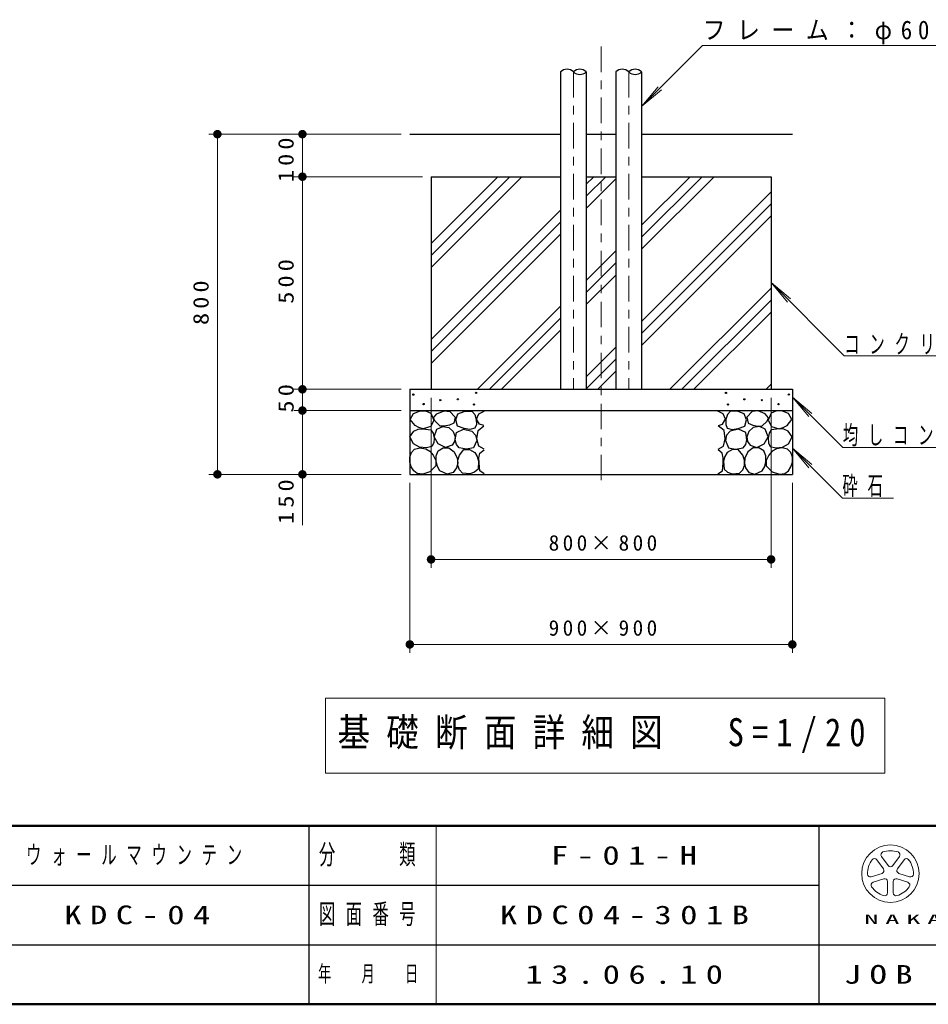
# Model space of a CAD drawing. Units: millimetres on the paper, with parts at other scales. Extents: x -785 to -420, y 0 to 257.
# Drawn here: x -584 to -477.1, y 0 to 115.8 of the extents above; entities that cross this region are included whole.
import ezdxf

# ---------------------------------------------------------------- set-up
doc = ezdxf.new("R2010")
doc.units = ezdxf.units.MM
doc.linetypes.add('USER2', pattern=[6, 3, -1, 1, -1])
doc.layers.add('LY_1', color=7, linetype='Continuous', lineweight=25)
doc.layers.add('LY_2', color=7, linetype='Continuous', lineweight=13)
doc.layers.add('LY_3', color=7, linetype='Continuous')
doc.styles.add('ＭＳ ゴシック', font='')
doc.styles.get('ＭＳ ゴシック').set_extended_font_data('MS Gothic')

# ---------------------------------------------------------------- blocks, each defined once
blk = doc.blocks.new('filled_dot')
at = {"color": 0, "linetype": 'Continuous', "lineweight": -2, "const_width": 1.25}
blk.add_lwpolyline([(-0.625, 0, 1), (0.625, 0, 1)], format="xyb", close=True, dxfattribs=at)

msp = doc.modelspace()

# ---------------------------------------------------------------- linework, layer by layer
at = {"layer": 'LY_1', "linetype": 'USER2', "lineweight": 13}
for p, q in [((-515.61, 112.615), (-515.61, 60.865)), ((-518.86, 109.641), (-518.86, 72.315)), ((-512.36, 109.641), (-512.36, 72.315))]:
    msp.add_line(p, q, dxfattribs=at)
at = {"layer": 'LY_1', "lineweight": 13}
for p, q in [((-503.672, 112.729), (-510.813, 105.588)), ((-503.672, 112.729), (-461.672, 112.729)), ((-510.813, 105.588), (-508.885, 107.886)), ((-510.813, 105.588), (-508.515, 107.517)), ((-539.11, 102.315), (-561.741, 102.315)), ((-560.741, 62.315), (-560.741, 102.315)), ((-550.741, 97.315), (-550.741, 102.315)), ((-536.61, 97.315), (-551.741, 97.315)), ((-550.741, 72.315), (-550.741, 97.315)), ((-535.61, 86.644), (-524.939, 97.315)), ((-535.61, 88.058), (-526.353, 97.315)), ((-535.61, 89.473), (-527.767, 97.315)), ((-517.347, 95.007), (-515.04, 97.315)), ((-517.347, 96.421), (-516.454, 97.315)), ((-510.847, 88.779), (-502.312, 97.315)), ((-510.847, 90.193), (-503.726, 97.315)), ((-510.847, 91.608), (-505.14, 97.315)), ((-517.347, 93.593), (-513.872, 97.068)), ((-510.847, 80.294), (-495.61, 95.531)), ((-510.847, 78.88), (-495.61, 94.117)), ((-535.61, 78.159), (-520.372, 93.396)), ((-510.847, 77.466), (-495.61, 92.703)), ((-535.61, 76.745), (-520.372, 91.982)), ((-535.61, 75.33), (-520.372, 90.568)), ((-517.347, 85.108), (-513.872, 88.583)), ((-517.347, 83.693), (-513.872, 87.168)), ((-517.347, 82.279), (-513.872, 85.754)), ((-495.61, 84.875), (-493.681, 82.577)), ((-495.61, 84.875), (-493.312, 82.947)), ((-486.994, 76.259), (-495.61, 84.875)), ((-507.513, 72.315), (-495.61, 84.218)), ((-506.098, 72.315), (-495.61, 82.804)), ((-530.14, 72.315), (-520.372, 82.083)), ((-504.684, 72.315), (-495.61, 81.389)), ((-528.726, 72.315), (-520.372, 80.668)), ((-527.312, 72.315), (-520.372, 79.254)), ((-517.347, 73.794), (-513.872, 77.269)), ((-517.347, 72.38), (-513.872, 75.855)), ((-486.994, 76.259), (-468.994, 76.259)), ((-515.998, 72.315), (-513.872, 74.441)), ((-539.11, 72.315), (-551.741, 72.315)), ((-550.741, 69.815), (-550.741, 72.315)), ((-496.199, 72.315), (-495.61, 72.904)), ((-535.61, 71.315), (-535.61, 51.315)), ((-495.61, 71.315), (-495.61, 51.315)), ((-493.11, 71.397), (-491.181, 69.099)), ((-493.11, 71.397), (-490.812, 69.469)), ((-487.165, 65.453), (-493.11, 71.397)), ((-539.11, 69.815), (-551.741, 69.815)), ((-550.741, 56.344), (-550.741, 69.815)), ((-493.11, 65.395), (-491.181, 63.097)), ((-493.11, 65.395), (-490.812, 63.467)), ((-487.218, 59.503), (-493.11, 65.395)), ((-487.165, 65.453), (-463.165, 65.453)), ((-539.11, 62.315), (-561.741, 62.315)), ((-538.11, 61.315), (-538.11, 41.315)), ((-493.11, 61.315), (-493.11, 41.315)), ((-487.218, 59.503), (-481.218, 59.503)), ((-495.61, 52.315), (-535.61, 52.315)), ((-493.11, 42.315), (-538.11, 42.315)), ((-548.012, 35.995), (-548.012, 27.195)), ((-482.212, 35.995), (-548.012, 35.995)), ((-482.212, 27.195), (-482.212, 35.995)), ((-548.012, 27.195), (-482.212, 27.195))]:
    msp.add_line(p, q, dxfattribs=at)
at = {"layer": 'LY_1'}
for p, q in [((-520.372, 109.641), (-520.372, 72.315)), ((-517.347, 109.641), (-517.347, 72.315)), ((-513.872, 109.641), (-513.872, 72.315)), ((-510.847, 109.641), (-510.847, 72.315)), ((-538.11, 102.315), (-520.372, 102.315)), ((-517.347, 102.315), (-513.872, 102.315)), ((-510.847, 102.315), (-493.11, 102.315)), ((-535.61, 97.315), (-520.372, 97.315)), ((-535.61, 97.315), (-535.61, 72.315)), ((-517.347, 97.315), (-513.872, 97.315)), ((-510.847, 97.315), (-495.61, 97.315)), ((-495.61, 97.315), (-495.61, 72.315)), ((-538.11, 72.315), (-493.11, 72.315)), ((-538.11, 72.315), (-538.11, 62.315)), ((-493.11, 72.315), (-493.11, 62.315)), ((-538.11, 69.815), (-493.11, 69.815)), ((-538.11, 62.315), (-493.11, 62.315))]:
    msp.add_line(p, q, dxfattribs=at)
for points in [[(-536.55, 67.68), (-537.032, 67.809), (-537.492, 68.057), (-538.057, 68.779), (-537.665, 69.454), (-536.958, 69.737), (-536.243, 69.768), (-535.623, 69.517), (-535.278, 68.701), (-535.654, 67.931)], [(-534.055, 67.974), (-534.535, 67.961), (-535.132, 68.584), (-535.314, 68.947), (-534.912, 69.415), (-534.081, 69.791), (-533.393, 69.7), (-532.757, 69.038), (-532.926, 68.35), (-533.445, 68.104)], [(-531.732, 67.696), (-532.507, 67.994), (-532.706, 68.709), (-532.447, 69.424), (-531.732, 69.722), (-530.819, 69.742), (-530.477, 69.362), (-530.302, 68.768), (-530.273, 68.177), (-530.461, 67.736), (-531.048, 67.571)], [(-499.487, 67.696), (-498.713, 67.994), (-498.514, 68.709), (-498.772, 69.424), (-499.487, 69.722), (-500.401, 69.742), (-500.742, 69.362), (-500.917, 68.768), (-500.947, 68.177), (-500.758, 67.736), (-500.171, 67.571)], [(-497.165, 67.974), (-496.684, 67.961), (-496.087, 68.584), (-495.906, 68.947), (-496.308, 69.415), (-497.139, 69.791), (-497.826, 69.7), (-498.462, 69.038), (-498.294, 68.35), (-497.775, 68.104)], [(-494.67, 67.68), (-494.188, 67.809), (-493.728, 68.057), (-493.162, 68.779), (-493.555, 69.454), (-494.262, 69.737), (-494.977, 69.768), (-495.597, 69.517), (-495.942, 68.701), (-495.565, 67.931)], [(-536.958, 65.495), (-537.665, 65.919), (-538.089, 66.72), (-537.618, 67.411), (-537.121, 67.615), (-536.565, 67.678), (-535.639, 67.536), (-535.366, 67.138), (-535.262, 66.578), (-535.287, 66.018), (-535.513, 65.605), (-536.157, 65.432)], [(-533.915, 65.479), (-534.78, 65.912), (-535.255, 66.733), (-534.91, 67.641), (-534.239, 67.932), (-533.504, 67.814), (-532.993, 67.363), (-532.769, 66.712), (-532.844, 66.171), (-533.137, 65.739)], [(-531.434, 65.288), (-532.308, 65.427), (-532.625, 65.83), (-532.765, 66.38), (-532.626, 67.254), (-531.794, 67.633), (-530.799, 67.393), (-530.382, 66.921), (-530.243, 66.301), (-530.6, 65.447)], [(-499.785, 65.288), (-498.911, 65.427), (-498.594, 65.83), (-498.454, 66.38), (-498.593, 67.254), (-499.425, 67.633), (-500.421, 67.393), (-500.838, 66.921), (-500.977, 66.301), (-500.619, 65.447)], [(-497.304, 65.479), (-496.44, 65.912), (-495.964, 66.733), (-496.31, 67.641), (-496.98, 67.932), (-497.715, 67.814), (-498.227, 67.363), (-498.45, 66.712), (-498.376, 66.171), (-498.083, 65.739)], [(-494.262, 65.495), (-493.555, 65.919), (-493.131, 66.72), (-493.602, 67.411), (-494.099, 67.615), (-494.654, 67.678), (-495.581, 67.536), (-495.854, 67.138), (-495.958, 66.578), (-495.933, 66.018), (-495.706, 65.605), (-495.063, 65.432)], [(-536.581, 62.338), (-537.225, 62.401), (-537.65, 62.717), (-537.947, 63.186), (-538.123, 63.75), (-538.12, 64.333), (-537.927, 64.87), (-537.555, 65.275), (-536.915, 65.449), (-536.236, 65.322), (-535.745, 65.026), (-535.356, 64.584), (-535.048, 63.95), (-535.042, 63.312), (-535.733, 62.621)], [(-533.699, 62.318), (-534.564, 62.729), (-534.865, 63.224), (-534.996, 63.832), (-534.997, 64.498), (-534.758, 65.064), (-534.186, 65.415), (-533.504, 65.431), (-532.874, 64.963), (-532.532, 64.199), (-532.477, 63.625), (-532.596, 63.075), (-533.007, 62.513)], [(-531.037, 62.364), (-531.911, 62.463), (-532.278, 62.841), (-532.467, 63.357), (-532.466, 63.981), (-532.269, 64.588), (-531.752, 65.224), (-531.086, 65.247), (-530.461, 64.886), (-530.166, 64.423), (-530.024, 63.873), (-530.084, 62.92), (-530.49, 62.552)], [(-500.182, 62.364), (-499.308, 62.463), (-498.942, 62.841), (-498.752, 63.357), (-498.753, 63.981), (-498.951, 64.588), (-499.467, 65.224), (-500.133, 65.247), (-500.758, 64.886), (-501.054, 64.423), (-501.195, 63.873), (-501.136, 62.92), (-500.73, 62.552)], [(-497.521, 62.318), (-496.656, 62.729), (-496.355, 63.224), (-496.224, 63.832), (-496.223, 64.498), (-496.461, 65.064), (-497.033, 65.415), (-497.715, 65.431), (-498.346, 64.963), (-498.688, 64.199), (-498.742, 63.625), (-498.623, 63.075), (-498.212, 62.513)], [(-494.639, 62.338), (-493.995, 62.401), (-493.569, 62.717), (-493.272, 63.186), (-493.096, 63.75), (-493.1, 64.333), (-493.292, 64.87), (-493.665, 65.275), (-494.304, 65.449), (-494.984, 65.322), (-495.475, 65.026), (-495.864, 64.584), (-496.171, 63.95), (-496.178, 63.312), (-495.487, 62.621)]]:
    msp.add_lwpolyline(points, close=True, dxfattribs=at)
for points in [[(-529.407, 68.07), (-529.909, 68.212), (-530.255, 68.808), (-529.972, 69.437), (-529.344, 69.751)], [(-501.813, 68.07), (-501.31, 68.212), (-500.965, 68.808), (-501.247, 69.437), (-501.876, 69.751)], [(-529.376, 65.259), (-530.004, 65.636), (-530.208, 66.5), (-530.082, 67.458), (-529.391, 68.007)], [(-501.844, 65.259), (-501.216, 65.636), (-501.012, 66.5), (-501.137, 67.458), (-501.828, 68.007)], [(-529.36, 62.37), (-529.878, 62.731), (-529.957, 63.673), (-529.974, 64.268), (-529.862, 64.788), (-529.376, 65.212)], [(-501.86, 62.37), (-501.342, 62.731), (-501.263, 63.673), (-501.246, 64.268), (-501.357, 64.788), (-501.844, 65.212)]]:
    msp.add_lwpolyline(points, dxfattribs=at)
for centre in [(-530.297, 71.891), (-500.922, 71.891), (-537.696, 71.69), (-536.488, 70.583), (-534.525, 71.036), (-532.461, 71.136), (-498.758, 71.136), (-496.695, 71.036), (-494.732, 70.583), (-493.524, 71.69), (-530.549, 70.532), (-500.671, 70.532)]:
    msp.add_circle(centre, 0.075, dxfattribs=at)
for centre, start, end in [((-519.616, 108.864), 45.74713, 134.25287), ((-518.104, 108.864), 45.74713, 134.25287), ((-518.104, 110.417), 225.74713, 314.25287), ((-513.116, 108.864), 45.74713, 134.25287), ((-511.604, 108.864), 45.74713, 134.25287), ((-511.604, 110.417), 225.74713, 314.25287)]:
    msp.add_arc(centre, 1.084, start, end, dxfattribs=at)
at = {"layer": 'LY_2', "lineweight": 50}
for p, q in [((-785, 21), (-420, 21)), ((-785, 0), (-420, 0))]:
    msp.add_line(p, q, dxfattribs=at)
at = {"layer": 'LY_2', "lineweight": 25}
for p, q in [((-550, 21), (-550, 0)), ((-490, 21), (-490, 0)), ((-602.5, 14), (-490, 14)), ((-657.5, 7), (-420, 7))]:
    msp.add_line(p, q, dxfattribs=at)
at = {"layer": 'LY_2'}
for p, q in [((-535, 21), (-535, 0)), ((-482.629, 17.393), (-481.844, 16.313)), ((-481.298, 16.313), (-480.513, 17.393)), ((-482.39, 15.917), (-483.175, 16.997)), ((-479.967, 16.997), (-480.752, 15.917)), ((-483.828, 14.985), (-482.559, 15.397)), ((-480.583, 15.397), (-479.313, 14.985)), ((-482.35, 14.755), (-483.62, 14.343)), ((-481.908, 13.099), (-481.908, 14.434)), ((-481.233, 14.434), (-481.233, 13.099)), ((-479.522, 14.343), (-480.792, 14.755))]:
    msp.add_line(p, q, dxfattribs=at)
msp.add_circle((-481.571, 15.363), 3.375, dxfattribs=at)
for centre, radius, start, end in [((-482.356, 17.592), 0.338, 109.39847, 215.99997), ((-481.571, 15.363), 2.7, 70.60155, 109.39847), ((-480.786, 17.592), 0.338, 324, 70.60155), ((-481.571, 15.363), 2.7, 142.60154, 181.39846), ((-483.448, 16.798), 0.338, 35.99999, 142.60154), ((-481.571, 16.512), 0.338, 215.99998, 324), ((-479.694, 16.798), 0.338, 37.39846, 143.99995), ((-481.571, 15.363), 2.7, 358.60155, 37.39847), ((-483.933, 15.306), 0.338, 181.39848, 287.99997), ((-482.663, 15.718), 0.338, 287.99998, 35.99999), ((-480.479, 15.718), 0.338, 143.99996, 251.99999), ((-479.209, 15.306), 0.338, 252.00001, 358.60156), ((-483.516, 14.022), 0.338, 107.99999, 214.60154), ((-482.246, 14.434), 0.338, 359.99997, 107.99999), ((-480.896, 14.434), 0.338, 71.99997, 179.99999), ((-479.626, 14.022), 0.338, 325.39847, 71.99996), ((-481.571, 15.363), 2.7, 214.60156, 253.39848), ((-482.246, 13.099), 0.338, 253.39847, 359.99997), ((-480.896, 13.099), 0.338, 179.99999, 286.60154), ((-481.571, 15.363), 2.7, 286.60155, 325.39847)]:
    msp.add_arc(centre, radius, start, end, dxfattribs=at)

# ---------------------------------------------------------------- block references
at = {"layer": 'LY_1', "lineweight": 13, "xscale": 0.4, "yscale": 0.4}
for p, rotation in [((-560.741, 102.315), 270), ((-550.741, 102.315), 270), ((-550.741, 97.315), 90), ((-550.741, 97.315), 270), ((-550.741, 72.315), 90), ((-550.741, 72.315), 270), ((-550.741, 69.815), 90), ((-550.741, 69.815), 270), ((-560.741, 62.315), 90), ((-550.741, 62.315), 90), ((-495.61, 52.315), 180), ((-493.11, 42.315), 180)]:
    msp.add_blockref('filled_dot', p, dxfattribs=dict(at, rotation=rotation))
for p in [(-535.61, 52.315), (-538.11, 42.315)]:
    msp.add_blockref('filled_dot', p, dxfattribs=at)

# ---------------------------------------------------------------- texts
at = {"layer": 'LY_1', "style": 'ＭＳ ゴシック'}
for s, insert, char_height, attachment_point in [('\\T1.5;\\W0.9;フレーム：φ60.5Ｘ3.8', (-503.672, 112.879), 2.199, 7), ('\\T1.64;\\W0.6;コンクリート', (-486.994, 76.409), 2.199, 7), ('\\T1.64;\\W0.6;均しコンクリート', (-487.165, 65.603), 2.199, 7), ('\\T1.64;\\W0.6;砕石', (-487.218, 59.653), 2.199, 7), ('\\T1.32;800×800', (-515.19, 53.315), 1.833, 8), ('\\T1.32;900×900', (-515.19, 43.315), 1.833, 8), ('\\T1.5;\\W0.85;基礎断面詳細図\u3000S=1/20', (-546.612, 31.595), 3.299, 4)]:
    msp.add_mtext(s, dxfattribs=dict(at, insert=insert, char_height=char_height, attachment_point=attachment_point))
at = {"layer": 'LY_1', "char_height": 1.833, "attachment_point": 8, "rotation": 90, "style": 'ＭＳ ゴシック'}
for s, insert in [('\\T1.33;\\W1.15;100', (-551.741, 99.533)), ('\\T1.33;\\W1.15;500', (-551.741, 85.232)), ('\\T1.33;\\W1.15;800', (-561.741, 82.732)), ('\\T1.34;\\W1.15;50', (-551.741, 71.493)), ('\\T1.33;\\W1.15;150', (-551.741, 59.344))]:
    msp.add_mtext(s, dxfattribs=dict(at, insert=insert))
at = {"layer": 'LY_2', "attachment_point": 5, "style": 'ＭＳ ゴシック'}
for s, insert, char_height in [('\\T1.64;\\W0.6;分\u3000\u3000類', (-542.5, 17.5), 2.346), ('\\T1.64;\\W0.6;図面番号', (-542.5, 10.5), 2.346), ('\\T1.5;\\W2.2;NAKAMURA\\~MFG.CORPORATION', (-455, 10), 1.1), ('\\T1.64;\\W0.6;年\u3000月\u3000日', (-542.5, 3.5), 1.906), ('\\T1.5;\\W1.35;JOB', (-482.5, 3.5), 2.199)]:
    msp.add_mtext(s, dxfattribs=dict(at, insert=insert, char_height=char_height))
at = {"layer": 'LY_3', "char_height": 2.199, "attachment_point": 4, "style": 'ＭＳ ゴシック'}
for s, insert in [('\\T1.64;\\W0.6;ウォールマウンテン', (-583.25, 17.5)), ('\\T1.5;\\W1.35;F-01-H', (-521.5, 17.5)), ('\\T1.5;\\W1.35;KDC-04', (-578.75, 10.5)), ('\\T1.5;\\W1.35;KDC04-301B', (-527.5, 10.5)), ('\\T1.5;\\W1.35;13.06.10', (-524.5, 3.5))]:
    msp.add_mtext(s, dxfattribs=dict(at, insert=insert))

doc.saveas('drawing.dxf')
